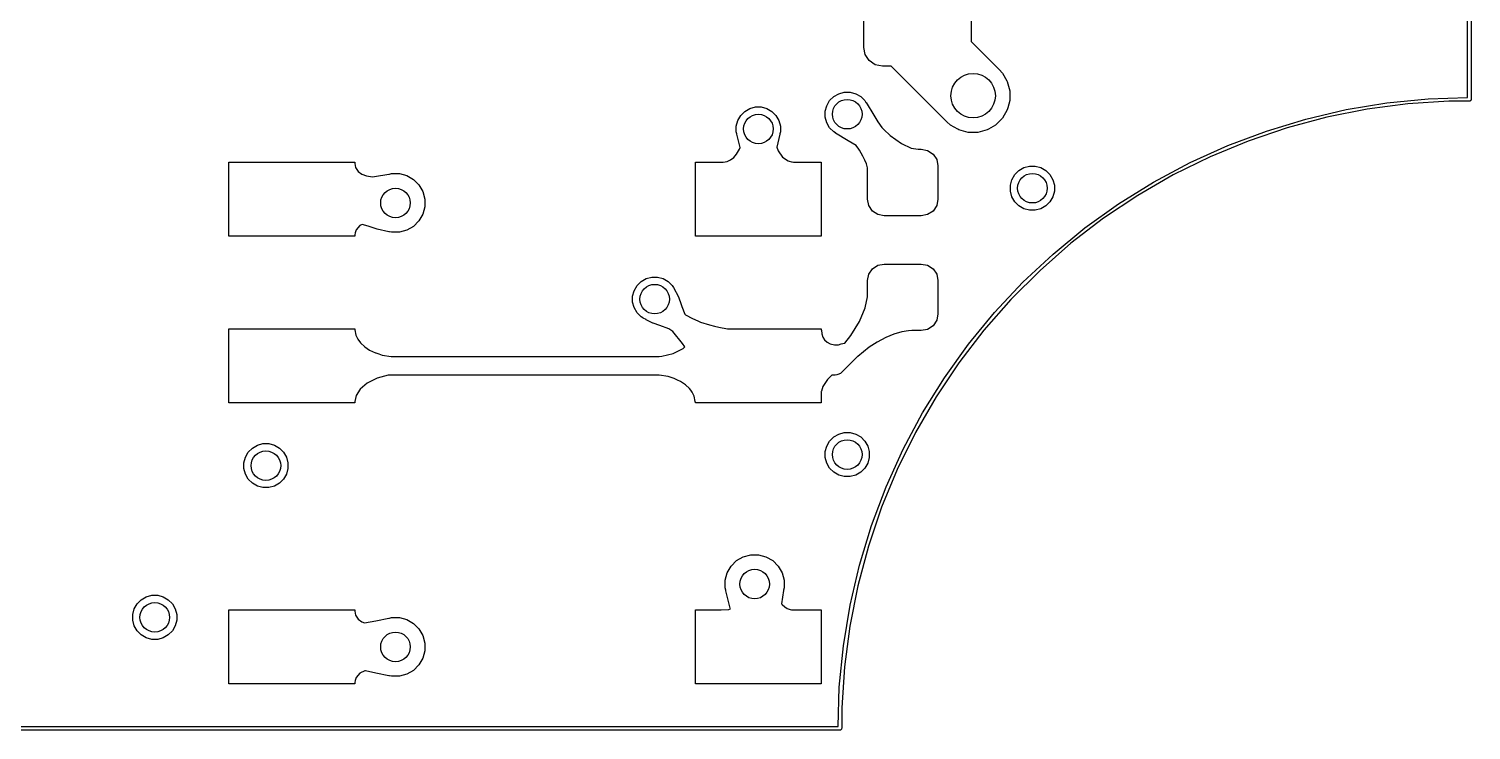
# Model space of a CAD drawing. Extents: x 89 to 178, y -115 to -57.
# Drawn here: x 158.55 to 178.03, y -115.02 to -105.55 of the extents above; entities that cross this region are included whole.
import ezdxf

# ---------------------------------------------------------------- set-up
doc = ezdxf.new("R2010")
doc.units = 0
doc.layers.add('BLACK', color=7, linetype='CONTINUOUS')

msp = doc.modelspace()

# ---------------------------------------------------------------- linework, layer by layer
at = {"layer": 'BLACK', "linetype": 'CONTINUOUS'}
for p, q in [((177.975, -106.475818), (177.975, -90.325)), ((178.025, -90.3), (178.025, -106.5)), ((169.825, -105.8), (169.825, -105.3)), ((171.275, -105.3), (171.275, -105.717893)), ((171.275, -105.717893), (171.653553, -106.096446)), ((169.84403, -105.895671), (169.825, -105.8)), ((169.898223, -105.976777), (169.84403, -105.895671)), ((169.979329, -106.03097), (169.898223, -105.976777)), ((170.075, -106.05), (169.979329, -106.03097)), ((170.193331, -106.05), (170.075, -106.05)), ((170.196447, -106.053553), (170.193331, -106.05)), ((170.946446, -106.803553), (170.196447, -106.053553)), ((171.653553, -106.096446), (171.696668, -106.14561)), ((171.696668, -106.14561), (171.696677, -106.145619)), ((171.696677, -106.145619), (171.755782, -106.247992)), ((171.755782, -106.247992), (171.76194, -106.258658)), ((171.76194, -106.258658), (171.795723, -106.384737)), ((169.322836, -106.585195), (169.361994, -106.517372)), ((169.361994, -106.517372), (169.417372, -106.461994)), ((169.417372, -106.461994), (169.485195, -106.422836)), ((169.485195, -106.422836), (169.560842, -106.402567)), ((169.560842, -106.402567), (169.639158, -106.402567)), ((169.639158, -106.402567), (169.714805, -106.422836)), ((169.714805, -106.422836), (169.782628, -106.461994)), ((169.782628, -106.461994), (169.838006, -106.517372)), ((169.838006, -106.517372), (169.851416, -106.540599)), ((171.795723, -106.515263), (171.769631, -106.612638)), ((171.795723, -106.384737), (171.795723, -106.515263)), ((176.887264, -106.547933), (177.442438, -106.493253)), ((177.722557, -106.525), (177.16886, -106.561291)), ((177.442438, -106.493253), (177.975, -106.475818)), ((178, -106.525), (177.722557, -106.525)), ((178.005856, -106.523097), (178, -106.525)), ((178.009567, -106.523097), (178.005856, -106.523097)), ((178.011353, -106.52131), (178.009567, -106.523097)), ((178.014695, -106.520225), (178.011353, -106.52131)), ((178.020687, -106.511976), (178.014695, -106.520225)), ((178.023097, -106.509567), (178.020687, -106.511976)), ((178.023345, -106.508317), (178.023097, -106.509567)), ((178.023776, -106.507725), (178.023345, -106.508317)), ((178.025, -106.5), (178.023776, -106.506153)), ((178.023776, -106.506153), (178.023776, -106.507725)), ((168.122836, -106.785195), (168.161994, -106.717372)), ((168.161994, -106.717372), (168.217372, -106.661994)), ((168.217372, -106.661994), (168.285195, -106.622836)), ((168.285195, -106.622836), (168.360842, -106.602567)), ((168.360842, -106.602567), (168.439158, -106.602567)), ((168.439158, -106.602567), (168.514805, -106.622836)), ((168.514805, -106.622836), (168.582628, -106.661994)), ((168.582628, -106.661994), (168.638006, -106.717372)), ((168.638006, -106.717372), (168.677164, -106.785195)), ((169.302567, -106.660842), (169.322836, -106.585195)), ((169.302567, -106.739158), (169.302567, -106.660842)), ((169.851416, -106.540599), (169.8555, -106.543348)), ((169.8555, -106.543348), (169.855757, -106.543752)), ((169.855757, -106.543752), (169.958924, -106.713996)), ((169.958924, -106.713996), (170.011608, -106.803179)), ((171.76194, -106.641342), (171.696677, -106.754381)), ((171.769631, -106.612638), (171.76194, -106.641342)), ((175.793568, -106.765482), (176.336855, -106.638805)), ((176.618721, -106.633718), (176.074498, -106.741971)), ((176.336855, -106.638805), (176.887264, -106.547933)), ((177.16886, -106.561291), (176.618721, -106.633718)), ((168.102567, -106.860842), (168.122836, -106.785195)), ((168.102567, -106.939158), (168.102567, -106.860842)), ((168.677164, -106.785195), (168.697433, -106.860842)), ((168.697433, -106.860842), (168.697433, -106.939158)), ((169.322836, -106.814805), (169.302567, -106.739158)), ((169.361994, -106.882628), (169.322836, -106.814805)), ((169.417372, -106.938006), (169.361994, -106.882628)), ((170.011608, -106.803179), (170.069379, -106.879802)), ((170.069379, -106.879802), (170.09479, -106.907068)), ((170.09479, -106.907068), (170.180346, -106.986959)), ((170.99561, -106.846668), (170.946446, -106.803553)), ((170.995619, -106.846677), (170.99561, -106.846668)), ((171.092995, -106.902897), (170.995619, -106.846677)), ((171.108658, -106.91194), (171.092995, -106.902897)), ((171.234737, -106.945723), (171.108658, -106.91194)), ((171.491342, -106.91194), (171.365263, -106.945723)), ((171.507005, -106.902897), (171.491342, -106.91194)), ((171.604381, -106.846677), (171.507005, -106.902897)), ((171.696677, -106.754381), (171.604381, -106.846677)), ((175.538519, -106.885586), (175.013082, -107.063948)), ((175.259729, -106.927421), (175.793568, -106.765482)), ((176.074498, -106.741971), (175.538519, -106.885586)), ((168.10949, -106.964998), (168.102567, -106.939158)), ((168.108668, -106.970364), (168.10949, -106.964998)), ((168.152969, -107.150941), (168.108668, -106.970364)), ((168.691331, -106.970365), (168.648075, -107.146673)), ((168.697433, -106.939158), (168.690491, -106.965066)), ((168.690491, -106.965066), (168.691436, -106.969897)), ((168.691436, -106.969897), (168.691331, -106.970365)), ((169.44054, -106.951382), (169.417372, -106.938006)), ((169.443752, -106.955757), (169.44054, -106.951382)), ((169.61396, -107.058901), (169.443752, -106.955757)), ((169.61396, -107.058902), (169.61396, -107.058901)), ((169.613996, -107.058924), (169.61396, -107.058902)), ((169.722, -107.125427), (169.613996, -107.058924)), ((170.180346, -106.986959), (170.180349, -106.986961)), ((170.180349, -106.986961), (170.180351, -106.986963)), ((170.180351, -106.986963), (170.334346, -107.098125)), ((170.334346, -107.098125), (170.462686, -107.157409)), ((171.365263, -106.945723), (171.234737, -106.945723)), ((175.013082, -107.063948), (174.500434, -107.276294)), ((174.737624, -107.123927), (175.259729, -106.927421)), ((168.022527, -107.318924), (168.068327, -107.284888)), ((168.068327, -107.284888), (168.105891, -107.241738)), ((168.105891, -107.241738), (168.145428, -107.171993)), ((168.145428, -107.171993), (168.152969, -107.150941)), ((168.648075, -107.146673), (168.665302, -107.194347)), ((168.665302, -107.194347), (168.72648, -107.279881)), ((168.72648, -107.279881), (168.726483, -107.279884)), ((168.726483, -107.279884), (168.803098, -107.331523)), ((169.756749, -107.172905), (169.722, -107.125427)), ((169.764381, -107.185898), (169.756749, -107.172905)), ((169.812523, -107.267853), (169.764381, -107.185898)), ((169.837386, -107.323684), (169.812523, -107.267853)), ((170.462686, -107.157409), (170.555823, -107.172479)), ((170.555823, -107.172479), (170.559905, -107.175)), ((170.559905, -107.175), (170.6, -107.175)), ((170.6, -107.175), (170.686104, -107.192127)), ((170.686104, -107.192127), (170.759099, -107.240901)), ((170.759099, -107.240901), (170.807873, -107.313896)), ((174.500434, -107.276294), (174.002773, -107.521713)), ((174.229489, -107.35416), (174.737624, -107.123927)), ((161.25, -108.35), (161.25, -107.35)), ((161.25, -107.35), (162.95, -107.35)), ((162.95, -107.35), (162.95, -107.36166)), ((162.95, -107.36166), (162.951422, -107.362734)), ((162.951422, -107.362734), (162.952865, -107.36668)), ((162.952865, -107.36668), (162.962311, -107.421668)), ((162.962311, -107.421668), (162.962312, -107.421669)), ((162.962312, -107.421669), (162.996136, -107.474583)), ((162.996136, -107.474583), (163.046805, -107.511482)), ((163.418293, -107.511325), (163.44779, -107.503422)), ((163.44779, -107.503422), (163.55221, -107.503422)), ((163.55221, -107.503422), (163.653073, -107.530448)), ((167.55, -108.35), (167.55, -107.35)), ((167.55, -107.35), (167.923754, -107.35)), ((167.923754, -107.35), (167.925731, -107.349135)), ((167.925698, -107.348862), (167.926128, -107.348808)), ((167.925731, -107.349135), (167.925698, -107.348862)), ((167.926128, -107.348808), (167.92614, -107.348808)), ((167.92614, -107.348808), (167.977645, -107.338548)), ((167.977645, -107.338548), (168.022527, -107.318924)), ((168.803098, -107.331523), (168.803099, -107.331523)), ((168.803099, -107.331523), (168.8031, -107.331524)), ((168.8031, -107.331524), (168.818248, -107.336079)), ((168.818248, -107.336079), (168.848544, -107.34519)), ((168.848544, -107.34519), (168.85432, -107.345729)), ((168.85432, -107.345729), (168.875244, -107.347685)), ((168.875244, -107.347685), (168.879627, -107.35)), ((168.879627, -107.35), (169.25, -107.35)), ((169.25, -107.35), (169.25, -108.35)), ((169.858736, -107.371626), (169.837386, -107.323684)), ((169.875, -107.425083), (169.858736, -107.371626)), ((169.875, -107.85), (169.875, -107.425083)), ((170.807873, -107.313896), (170.825, -107.4)), ((170.825, -107.4), (170.825, -107.85)), ((171.861994, -107.517372), (171.917372, -107.461994)), ((171.917372, -107.461994), (171.985195, -107.422836)), ((171.985195, -107.422836), (172.060842, -107.402567)), ((172.060842, -107.402567), (172.139158, -107.402567)), ((172.139158, -107.402567), (172.214805, -107.422836)), ((172.214805, -107.422836), (172.282628, -107.461994)), ((172.282628, -107.461994), (172.338006, -107.517372)), ((173.7375, -107.617133), (174.229489, -107.35416)), ((163.046805, -107.511482), (163.109651, -107.535107)), ((163.109651, -107.535107), (163.18993, -107.54539)), ((163.18993, -107.54539), (163.216814, -107.543192)), ((163.216814, -107.543192), (163.410747, -107.509627)), ((163.410747, -107.509627), (163.418293, -107.511325)), ((163.653073, -107.530448), (163.743505, -107.582659)), ((163.743505, -107.582659), (163.817341, -107.656495)), ((163.817341, -107.656495), (163.869552, -107.746927)), ((171.802567, -107.660842), (171.822836, -107.585195)), ((171.802567, -107.739158), (171.802567, -107.660842)), ((171.822836, -107.585195), (171.861994, -107.517372)), ((172.338006, -107.517372), (172.377164, -107.585195)), ((172.377164, -107.585195), (172.397433, -107.660842)), ((172.397433, -107.660842), (172.397433, -107.739158)), ((173.263764, -107.911722), (173.7375, -107.617133)), ((174.002773, -107.521713), (173.522228, -107.799156)), ((163.869552, -107.746927), (163.896578, -107.84779)), ((163.896578, -107.84779), (163.896578, -107.95221)), ((169.892127, -107.936104), (169.875, -107.85)), ((170.825, -107.85), (170.807873, -107.936104)), ((171.822836, -107.814805), (171.802567, -107.739158)), ((171.861994, -107.882628), (171.822836, -107.814805)), ((171.917372, -107.938006), (171.861994, -107.882628)), ((172.338006, -107.882628), (172.282628, -107.938006)), ((172.377164, -107.814805), (172.338006, -107.882628)), ((172.397433, -107.739158), (172.377164, -107.814805)), ((173.522228, -107.799156), (173.060857, -108.107434)), ((163.869552, -108.053073), (163.817341, -108.143505)), ((163.896578, -107.95221), (163.869552, -108.053073)), ((169.940901, -108.009099), (169.892127, -107.936104)), ((170.013896, -108.057873), (169.940901, -108.009099)), ((170.1, -108.075), (170.013896, -108.057873)), ((170.6, -108.075), (170.1, -108.075)), ((170.686104, -108.057873), (170.6, -108.075)), ((170.759099, -108.009099), (170.686104, -108.057873)), ((170.807873, -107.936104), (170.759099, -108.009099)), ((171.985195, -107.977164), (171.917372, -107.938006)), ((172.060842, -107.997433), (171.985195, -107.977164)), ((172.139158, -107.997433), (172.060842, -107.997433)), ((172.214805, -107.977164), (172.139158, -107.997433)), ((172.282628, -107.938006), (172.214805, -107.977164)), ((172.810309, -108.236663), (173.263764, -107.911722)), ((162.96853, -108.26425), (162.954815, -108.303342)), ((163.018033, -108.206324), (162.96853, -108.26425)), ((163.047981, -108.192202), (163.018033, -108.206324)), ((163.130934, -108.214728), (163.047981, -108.192202)), ((163.251555, -108.251931), (163.130934, -108.214728)), ((163.252307, -108.252136), (163.251555, -108.251931)), ((163.410187, -108.289525), (163.252307, -108.252136)), ((163.653073, -108.269552), (163.55221, -108.296578)), ((163.743505, -108.217341), (163.653073, -108.269552)), ((163.817341, -108.143505), (163.743505, -108.217341)), ((172.379077, -108.590566), (172.810309, -108.236663)), ((173.060857, -108.107434), (172.620637, -108.445227)), ((162.95, -108.35), (161.25, -108.35)), ((162.951869, -108.33189), (162.95, -108.335347)), ((162.95, -108.335347), (162.95, -108.35)), ((162.954815, -108.303342), (162.951869, -108.33189)), ((163.410572, -108.28961), (163.410187, -108.289525)), ((163.417041, -108.288339), (163.410572, -108.28961)), ((163.44779, -108.296578), (163.417041, -108.288339)), ((163.55221, -108.296578), (163.44779, -108.296578)), ((169.25, -108.35), (167.55, -108.35)), ((172.620637, -108.445227), (172.203452, -108.811088)), ((171.971915, -108.971915), (172.379077, -108.590566)), ((169.875, -108.95), (169.892127, -108.863896)), ((169.892127, -108.863896), (169.940901, -108.790901)), ((169.940901, -108.790901), (170.013896, -108.742127)), ((170.013896, -108.742127), (170.1, -108.725)), ((170.1, -108.725), (170.6, -108.725)), ((170.6, -108.725), (170.686104, -108.742127)), ((170.686104, -108.742127), (170.759099, -108.790901)), ((170.759099, -108.790901), (170.807873, -108.863896)), ((170.807873, -108.863896), (170.825, -108.95)), ((172.203452, -108.811088), (171.811088, -109.203452)), ((166.722836, -109.085195), (166.761994, -109.017372)), ((166.761994, -109.017372), (166.817372, -108.961994)), ((166.817372, -108.961994), (166.885195, -108.922836)), ((166.885195, -108.922836), (166.960842, -108.902567)), ((166.960842, -108.902567), (167.039158, -108.902567)), ((167.039158, -108.902567), (167.114805, -108.922836)), ((167.114805, -108.922836), (167.182628, -108.961994)), ((167.182628, -108.961994), (167.238006, -109.017372)), ((167.238006, -109.017372), (167.252047, -109.041692)), ((167.252047, -109.041692), (167.255001, -109.04368)), ((167.255001, -109.04368), (167.255537, -109.04457)), ((167.255537, -109.04457), (167.321578, -109.166338)), ((169.875, -109.167844), (169.875, -108.95)), ((170.825, -108.95), (170.825, -109.4)), ((171.590566, -109.379077), (171.971915, -108.971915)), ((166.702567, -109.160842), (166.722836, -109.085195)), ((166.702567, -109.239158), (166.702567, -109.160842)), ((166.722836, -109.314805), (166.702567, -109.239158)), ((167.321578, -109.166338), (167.322412, -109.168275)), ((167.322412, -109.168275), (167.356131, -109.271237)), ((169.843608, -109.317303), (169.875, -109.167844)), ((171.811088, -109.203452), (171.445227, -109.620637)), ((166.761994, -109.382628), (166.722836, -109.314805)), ((166.817372, -109.438006), (166.761994, -109.382628)), ((166.841998, -109.452224), (166.817372, -109.438006)), ((166.844693, -109.455501), (166.841998, -109.452224)), ((167.356131, -109.271237), (167.356266, -109.271677)), ((167.356266, -109.271677), (167.364626, -109.301071)), ((167.364626, -109.301071), (167.364631, -109.301088)), ((167.364631, -109.301088), (167.407123, -109.403594)), ((167.407123, -109.403594), (167.418413, -109.41147)), ((167.418413, -109.41147), (167.510555, -109.461869)), ((169.766798, -109.503631), (169.843608, -109.317303)), ((170.825, -109.4), (170.807873, -109.486104)), ((171.236663, -109.810309), (171.590566, -109.379077)), ((161.25, -110.6), (161.25, -109.6)), ((161.25, -109.6), (162.95, -109.6)), ((162.95, -109.6), (162.95, -109.611636)), ((162.95, -109.611636), (162.95144, -109.612724)), ((162.95144, -109.612724), (162.952881, -109.616656)), ((162.952881, -109.616656), (162.965326, -109.688594)), ((166.883718, -109.476311), (166.844693, -109.455501)), ((166.885195, -109.477164), (166.883718, -109.476311)), ((166.88544, -109.477229), (166.885195, -109.477164)), ((166.975516, -109.525263), (166.88544, -109.477229)), ((166.977451, -109.526081), (166.975516, -109.525263)), ((167.071463, -109.556204), (166.977451, -109.526081)), ((167.190256, -109.599329), (167.071463, -109.556204)), ((167.190259, -109.599331), (167.190256, -109.599329)), ((167.246928, -109.635618), (167.190259, -109.599331)), ((167.377621, -109.798732), (167.246928, -109.635618)), ((167.510555, -109.461869), (167.510558, -109.46187)), ((167.510558, -109.46187), (167.510563, -109.461873)), ((167.510563, -109.461873), (167.583261, -109.493098)), ((167.583261, -109.493098), (167.619823, -109.508802)), ((167.619823, -109.508802), (167.739302, -109.548431)), ((167.739302, -109.548431), (167.807952, -109.565404)), ((167.807952, -109.565404), (167.8678, -109.580201)), ((167.8678, -109.580201), (167.867803, -109.580201)), ((167.867803, -109.580201), (167.867809, -109.580203)), ((167.867809, -109.580203), (167.984047, -109.6)), ((167.984047, -109.6), (169.25, -109.6)), ((169.25, -109.6), (169.25, -109.613164)), ((169.25, -109.613164), (169.250306, -109.613395)), ((169.250306, -109.613395), (169.251862, -109.618134)), ((169.251862, -109.618134), (169.25705, -109.668631)), ((169.650744, -109.692564), (169.766798, -109.503631)), ((170.339235, -109.641654), (170.229195, -109.673972)), ((170.339244, -109.641652), (170.339235, -109.641654)), ((170.429084, -109.626473), (170.339244, -109.641652)), ((170.429085, -109.626473), (170.429084, -109.626473)), ((170.473063, -109.625), (170.429085, -109.626473)), ((170.6, -109.625), (170.473063, -109.625)), ((170.686104, -109.607873), (170.6, -109.625)), ((170.759099, -109.559099), (170.686104, -109.607873)), ((170.807873, -109.486104), (170.759099, -109.559099)), ((171.445227, -109.620637), (171.107434, -110.060857)), ((162.965326, -109.688594), (162.991648, -109.74273)), ((162.991648, -109.74273), (163.028422, -109.791197)), ((163.028422, -109.791197), (163.028424, -109.7912)), ((163.028424, -109.7912), (163.085468, -109.843486)), ((167.377622, -109.798734), (167.377621, -109.798732)), ((167.407956, -109.844506), (167.377622, -109.798734)), ((169.25705, -109.668631), (169.272575, -109.714343)), ((169.272575, -109.714343), (169.295296, -109.750373)), ((169.295296, -109.750373), (169.329734, -109.781908)), ((169.329734, -109.781908), (169.369795, -109.802436)), ((169.369795, -109.802436), (169.426122, -109.815126)), ((169.426122, -109.815126), (169.426125, -109.815125)), ((169.426125, -109.815125), (169.426126, -109.815126)), ((169.426126, -109.815126), (169.482216, -109.81505)), ((169.482216, -109.81505), (169.519094, -109.804804)), ((169.519094, -109.804804), (169.563504, -109.792468)), ((169.563504, -109.792468), (169.566186, -109.792795)), ((169.566186, -109.792795), (169.650744, -109.692564)), ((170.002139, -109.780495), (169.894023, -109.849274)), ((170.002141, -109.780494), (170.002139, -109.780495)), ((170.120994, -109.718414), (170.002141, -109.780494)), ((170.229189, -109.673975), (170.120994, -109.718414)), ((170.229195, -109.673972), (170.229189, -109.673975)), ((170.911722, -110.263764), (171.236663, -109.810309)), ((163.085468, -109.843486), (163.08547, -109.843487)), ((163.08547, -109.843487), (163.085473, -109.84349)), ((163.085473, -109.84349), (163.1514, -109.887047)), ((163.1514, -109.887047), (163.228975, -109.92428)), ((163.228975, -109.92428), (163.23473, -109.927043)), ((163.23473, -109.927043), (163.276625, -109.941059)), ((163.276625, -109.941059), (163.31829, -109.955)), ((163.31829, -109.955), (163.318297, -109.955001)), ((163.318297, -109.955001), (163.318304, -109.955003)), ((163.318304, -109.955003), (163.440056, -109.97349)), ((163.440056, -109.97349), (163.442556, -109.975)), ((163.442556, -109.975), (167.059317, -109.975)), ((167.059317, -109.975), (167.060921, -109.974272)), ((167.060921, -109.974272), (167.097277, -109.97185)), ((167.097277, -109.97185), (167.249539, -109.933159)), ((167.249539, -109.933159), (167.382854, -109.866075)), ((167.382854, -109.866075), (167.407956, -109.844506)), ((169.739642, -109.974633), (169.525888, -110.188388)), ((169.741767, -109.973991), (169.739642, -109.974633)), ((169.894016, -109.849279), (169.741767, -109.973991)), ((169.894023, -109.849274), (169.894016, -109.849279)), ((163.402727, -110.228149), (163.250459, -110.266841)), ((163.439078, -110.225727), (163.402727, -110.228149)), ((163.44068, -110.225), (163.439078, -110.225727)), ((167.057445, -110.225), (163.44068, -110.225)), ((167.059943, -110.226509), (167.057445, -110.225)), ((167.181696, -110.244997), (167.059943, -110.226509)), ((169.393349, -110.225), (169.331831, -110.284898)), ((169.4375, -110.225), (169.393349, -110.225)), ((169.461886, -110.222598), (169.4375, -110.225)), ((169.461887, -110.222598), (169.461886, -110.222598)), ((169.475084, -110.217131), (169.461887, -110.222598)), ((169.506946, -110.203934), (169.475084, -110.217131)), ((169.506951, -110.203928), (169.506946, -110.203934)), ((169.525888, -110.188388), (169.506951, -110.203928)), ((171.107434, -110.060857), (170.799156, -110.522228)), ((163.023361, -110.414508), (162.968566, -110.502823)), ((163.117145, -110.333925), (163.023361, -110.414508)), ((163.117149, -110.333922), (163.117145, -110.333925)), ((163.250459, -110.266841), (163.117149, -110.333922)), ((167.181704, -110.244999), (167.181696, -110.244997)), ((167.18171, -110.245), (167.181704, -110.244999)), ((167.181715, -110.245001), (167.18171, -110.245)), ((167.181716, -110.245002), (167.181715, -110.245001)), ((167.265269, -110.272956), (167.181716, -110.245002)), ((167.308374, -110.293646), (167.265269, -110.272956)), ((167.3486, -110.312953), (167.308374, -110.293646)), ((167.414527, -110.35651), (167.3486, -110.312953)), ((167.414528, -110.356511), (167.414527, -110.35651)), ((167.414531, -110.356513), (167.414528, -110.356511)), ((167.471575, -110.408799), (167.414531, -110.356513)), ((167.471576, -110.4088), (167.471575, -110.408799)), ((167.486487, -110.428453), (167.471576, -110.4088)), ((169.268557, -110.381304), (169.253215, -110.445232)), ((169.331831, -110.284898), (169.268557, -110.381303)), ((169.268557, -110.381303), (169.268557, -110.381304)), ((170.617133, -110.7375), (170.911722, -110.263764)), ((162.95, -110.6), (161.25, -110.6)), ((162.953113, -110.583702), (162.95, -110.588438)), ((162.95, -110.588438), (162.95, -110.6)), ((162.968565, -110.502825), (162.953113, -110.583702)), ((162.968566, -110.502823), (162.968565, -110.502825)), ((167.508351, -110.457269), (167.486487, -110.428453)), ((167.508351, -110.45727), (167.508351, -110.457269)), ((167.534674, -110.511407), (167.508351, -110.45727)), ((167.547118, -110.583342), (167.534674, -110.511407)), ((167.548559, -110.587275), (167.547118, -110.583342)), ((167.55, -110.588363), (167.548559, -110.587275)), ((167.55, -110.6), (167.55, -110.588363)), ((169.25, -110.6), (167.55, -110.6)), ((169.253215, -110.445232), (169.25, -110.449657)), ((169.25, -110.449657), (169.25, -110.6)), ((170.799156, -110.522228), (170.521713, -111.002773)), ((170.35416, -111.229489), (170.617133, -110.7375)), ((169.485195, -111.022836), (169.560842, -111.002567)), ((169.560842, -111.002567), (169.639158, -111.002567)), ((169.639158, -111.002567), (169.714805, -111.022836)), ((170.521713, -111.002773), (170.276294, -111.500434)), ((161.567372, -111.211994), (161.635195, -111.172836)), ((161.635195, -111.172836), (161.710842, -111.152567)), ((161.710842, -111.152567), (161.789158, -111.152567)), ((161.789158, -111.152567), (161.864805, -111.172836)), ((161.864805, -111.172836), (161.932628, -111.211994)), ((169.302567, -111.260842), (169.322836, -111.185195)), ((169.322836, -111.185195), (169.361994, -111.117372)), ((169.361994, -111.117372), (169.417372, -111.061994)), ((169.417372, -111.061994), (169.485195, -111.022836)), ((169.714805, -111.022836), (169.782628, -111.061994)), ((169.782628, -111.061994), (169.838006, -111.117372)), ((169.838006, -111.117372), (169.877164, -111.185195)), ((169.877164, -111.185195), (169.897433, -111.260842)), ((161.452567, -111.410842), (161.472836, -111.335195)), ((161.472836, -111.335195), (161.511994, -111.267372)), ((161.511994, -111.267372), (161.567372, -111.211994)), ((161.932628, -111.211994), (161.988006, -111.267372)), ((161.988006, -111.267372), (162.027164, -111.335195)), ((162.027164, -111.335195), (162.047433, -111.410842)), ((169.302567, -111.339158), (169.302567, -111.260842)), ((169.322836, -111.414805), (169.302567, -111.339158)), ((169.897433, -111.339158), (169.877164, -111.414805)), ((169.897433, -111.260842), (169.897433, -111.339158)), ((170.123927, -111.737624), (170.35416, -111.229489)), ((161.452567, -111.489158), (161.452567, -111.410842)), ((161.472836, -111.564805), (161.452567, -111.489158)), ((161.511994, -111.632628), (161.472836, -111.564805)), ((162.027164, -111.564805), (161.988006, -111.632628)), ((162.047433, -111.489158), (162.027164, -111.564805)), ((162.047433, -111.410842), (162.047433, -111.489158)), ((169.361994, -111.482628), (169.322836, -111.414805)), ((169.417372, -111.538006), (169.361994, -111.482628)), ((169.485195, -111.577164), (169.417372, -111.538006)), ((169.560842, -111.597433), (169.485195, -111.577164)), ((169.714805, -111.577164), (169.639158, -111.597433)), ((169.782628, -111.538006), (169.714805, -111.577164)), ((169.838006, -111.482628), (169.782628, -111.538006)), ((169.877164, -111.414805), (169.838006, -111.482628)), ((170.276294, -111.500434), (170.063948, -112.013082)), ((161.567372, -111.688006), (161.511994, -111.632628)), ((161.635195, -111.727164), (161.567372, -111.688006)), ((161.710842, -111.747433), (161.635195, -111.727164)), ((161.789158, -111.747433), (161.710842, -111.747433)), ((161.864805, -111.727164), (161.789158, -111.747433)), ((161.932628, -111.688006), (161.864805, -111.727164)), ((161.988006, -111.632628), (161.932628, -111.688006)), ((169.639158, -111.597433), (169.560842, -111.597433)), ((169.927421, -112.259729), (170.123927, -111.737624)), ((170.063948, -112.013082), (169.885586, -112.538519)), ((169.765482, -112.793568), (169.927421, -112.259729)), ((169.885586, -112.538519), (169.741971, -113.074498)), ((168.032659, -112.806495), (168.106495, -112.732659)), ((168.106495, -112.732659), (168.196927, -112.680448)), ((168.196927, -112.680448), (168.29779, -112.653422)), ((168.29779, -112.653422), (168.40221, -112.653422)), ((168.40221, -112.653422), (168.503073, -112.680448)), ((168.503073, -112.680448), (168.593505, -112.732659)), ((168.593505, -112.732659), (168.667341, -112.806495)), ((167.953422, -112.99779), (167.980448, -112.896927)), ((167.980448, -112.896927), (168.032659, -112.806495)), ((168.667341, -112.806495), (168.719552, -112.896927)), ((168.719552, -112.896927), (168.746578, -112.99779)), ((169.638805, -113.336855), (169.765482, -112.793568)), ((167.953422, -113.10221), (167.953422, -112.99779)), ((167.961718, -113.133173), (167.953422, -113.10221)), ((167.960747, -113.139976), (167.961718, -113.133173)), ((168.020801, -113.374238), (167.960747, -113.139976)), ((168.740604, -113.139085), (168.713236, -113.31603)), ((168.746578, -113.10221), (168.738842, -113.13108)), ((168.738842, -113.13108), (168.740604, -113.139085)), ((168.746578, -112.99779), (168.746578, -113.10221)), ((169.741971, -113.074498), (169.633718, -113.618721)), ((159.972836, -113.385195), (160.011994, -113.317372)), ((160.011994, -113.317372), (160.067372, -113.261994)), ((160.067372, -113.261994), (160.135195, -113.222836)), ((160.135195, -113.222836), (160.210842, -113.202567)), ((160.210842, -113.202567), (160.289158, -113.202567)), ((160.289158, -113.202567), (160.364805, -113.222836)), ((160.364805, -113.222836), (160.432628, -113.261994)), ((160.432628, -113.261994), (160.488006, -113.317372)), ((160.488006, -113.317372), (160.527164, -113.385195)), ((168.713236, -113.31603), (168.720396, -113.327249)), ((168.720396, -113.327249), (168.759231, -113.357621)), ((169.547933, -113.887264), (169.638805, -113.336855)), ((159.952567, -113.460842), (159.972836, -113.385195)), ((159.952567, -113.539158), (159.952567, -113.460842)), ((159.972836, -113.614805), (159.952567, -113.539158)), ((160.527164, -113.385195), (160.547433, -113.460842)), ((160.547433, -113.539158), (160.527164, -113.614805)), ((160.547433, -113.460842), (160.547433, -113.539158)), ((161.25, -114.4), (161.25, -113.4)), ((161.25, -113.4), (162.95, -113.4)), ((162.95, -113.4), (162.95, -113.41166)), ((162.95, -113.41166), (162.951422, -113.412734)), ((162.951422, -113.412734), (162.952865, -113.41668)), ((162.952865, -113.41668), (162.962311, -113.471668)), ((162.962311, -113.471668), (162.962312, -113.471669)), ((162.962312, -113.471669), (162.996136, -113.524583)), ((162.996136, -113.524583), (163.046805, -113.561482)), ((163.233055, -113.547196), (163.410418, -113.510099)), ((163.410418, -113.510099), (163.417721, -113.511476)), ((163.417721, -113.511476), (163.447782, -113.503422)), ((163.447782, -113.503422), (163.552202, -113.503422)), ((163.552202, -113.503422), (163.653065, -113.530448)), ((163.653065, -113.530448), (163.743497, -113.582659)), ((167.55, -114.4), (167.55, -113.4)), ((167.55, -113.4), (167.893838, -113.4)), ((167.893838, -113.4), (167.897124, -113.398471)), ((167.897124, -113.398471), (168.002836, -113.392519)), ((168.002836, -113.392519), (168.024673, -113.386287)), ((168.020993, -113.374901), (168.020801, -113.374238)), ((168.024673, -113.386287), (168.020993, -113.374901)), ((168.759231, -113.357621), (168.789604, -113.381377)), ((168.789604, -113.381377), (168.82851, -113.395172)), ((168.82851, -113.395172), (168.848489, -113.397402)), ((168.848489, -113.397402), (168.8532, -113.4)), ((168.8532, -113.4), (169.25, -113.4)), ((169.25, -113.4), (169.25, -114.4)), ((160.011994, -113.682628), (159.972836, -113.614805)), ((160.067372, -113.738006), (160.011994, -113.682628)), ((160.135195, -113.777164), (160.067372, -113.738006)), ((160.432628, -113.738006), (160.364805, -113.777164)), ((160.488006, -113.682628), (160.432628, -113.738006)), ((160.527164, -113.614805), (160.488006, -113.682628)), ((163.046805, -113.561482), (163.082103, -113.574751)), ((163.082103, -113.574751), (163.233055, -113.547196)), ((163.743497, -113.582659), (163.817333, -113.656495)), ((163.817333, -113.656495), (163.869544, -113.746927)), ((169.633718, -113.618721), (169.561291, -114.16886)), ((160.210842, -113.797433), (160.135195, -113.777164)), ((160.289158, -113.797433), (160.210842, -113.797433)), ((160.364805, -113.777164), (160.289158, -113.797433)), ((163.869544, -113.746927), (163.89657, -113.84779)), ((163.89657, -113.84779), (163.89657, -113.95221)), ((169.493253, -114.442438), (169.547933, -113.887264)), ((163.869544, -114.053073), (163.817333, -114.143505)), ((163.89657, -113.95221), (163.869544, -114.053073)), ((162.96853, -114.31425), (162.954815, -114.353342)), ((163.018033, -114.256324), (162.96853, -114.31425)), ((163.087547, -114.223546), (163.018033, -114.256324)), ((163.094148, -114.224341), (163.087547, -114.223546)), ((163.094152, -114.224342), (163.094148, -114.224341)), ((163.233061, -114.252805), (163.094152, -114.224342)), ((163.233084, -114.252809), (163.233061, -114.252805)), ((163.410418, -114.2899), (163.233084, -114.252809)), ((163.410502, -114.289918), (163.410418, -114.2899)), ((163.41767, -114.288509), (163.410502, -114.289918)), ((163.447782, -114.296578), (163.41767, -114.288509)), ((163.552202, -114.296578), (163.447782, -114.296578)), ((163.653065, -114.269552), (163.552202, -114.296578)), ((163.743497, -114.217341), (163.653065, -114.269552)), ((163.817333, -114.143505), (163.743497, -114.217341)), ((169.561291, -114.16886), (169.525, -114.722557)), ((162.95, -114.4), (161.25, -114.4)), ((162.951869, -114.38189), (162.95, -114.385347)), ((162.95, -114.385347), (162.95, -114.4)), ((162.954815, -114.353342), (162.951869, -114.38189)), ((169.25, -114.4), (167.55, -114.4)), ((169.475818, -114.975), (169.493253, -114.442438)), ((169.525, -114.722557), (169.525, -115)), ((169.5, -115.025), (97.5, -115.025)), ((97.524182, -114.975), (169.475818, -114.975)), ((169.506153, -115.023776), (169.5, -115.025)), ((169.507725, -115.023776), (169.506153, -115.023776)), ((169.508317, -115.023345), (169.507725, -115.023776)), ((169.509567, -115.023097), (169.508317, -115.023345)), ((169.511976, -115.020687), (169.509567, -115.023097)), ((169.520225, -115.014695), (169.511976, -115.020687)), ((169.52131, -115.011353), (169.520225, -115.014695)), ((169.523097, -115.009567), (169.52131, -115.011353)), ((169.525, -115), (169.523097, -115.005856)), ((169.523097, -115.005856), (169.523097, -115.009567))]:
    msp.add_line(p, q, dxfattribs=at)
at = {"layer": 'BLACK'}
for centre, radius in [((171.3, -106.45), 0.3), ((169.6, -106.7), 0.2), ((168.4, -106.9), 0.2), ((172.1, -107.7), 0.2), ((163.5, -107.9), 0.2), ((167, -109.2), 0.2), ((169.6, -111.3), 0.2), ((161.75, -111.45), 0.2), ((168.35, -113.05), 0.2), ((160.25, -113.5), 0.2), ((163.499992, -113.9), 0.2)]:
    msp.add_circle(centre, radius, dxfattribs=at)
at = {"layer": 'WHITE'}
for centre, radius in [((171.3, -106.45), 0.3), ((169.6, -106.7), 0.2), ((168.4, -106.9), 0.2), ((172.1, -107.7), 0.2), ((163.5, -107.9), 0.2), ((167, -109.2), 0.2), ((169.6, -111.3), 0.2), ((161.75, -111.45), 0.2), ((168.35, -113.05), 0.2), ((160.25, -113.5), 0.2), ((163.499992, -113.9), 0.2)]:
    msp.add_circle(centre, radius, dxfattribs=at)

doc.saveas('drawing.dxf')
